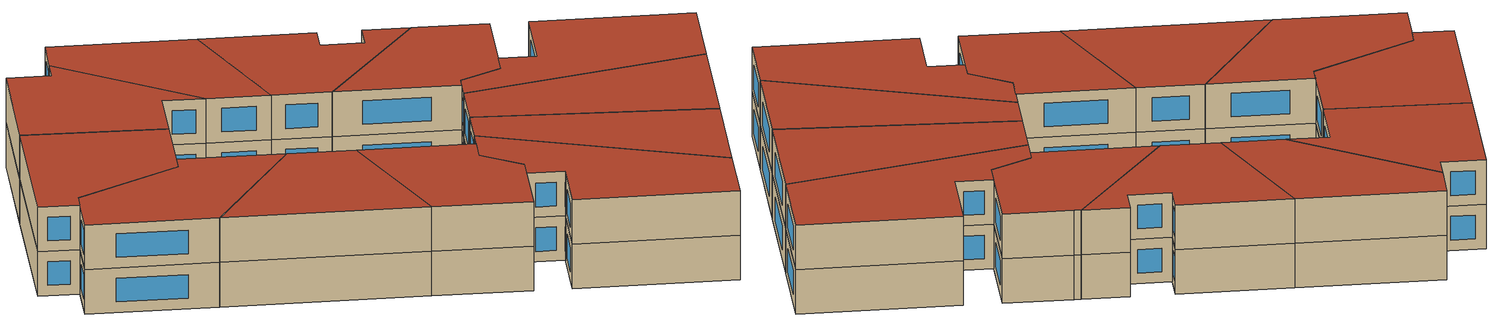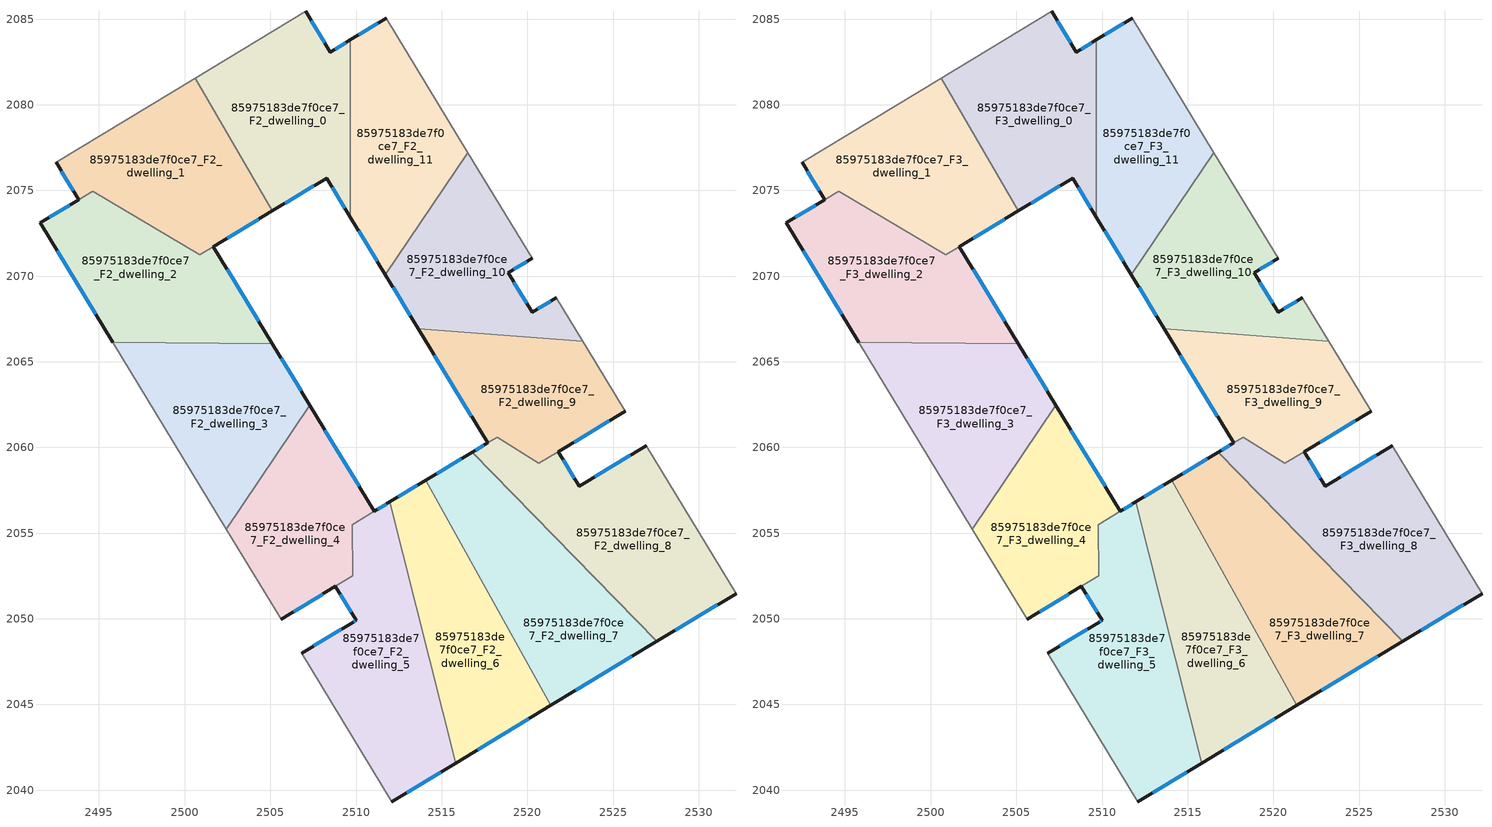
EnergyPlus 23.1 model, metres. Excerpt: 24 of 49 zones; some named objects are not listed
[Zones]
85975183de7f0ce7_F2_dwelling_0
 floor to 85975183de7f0ce7_F1_dwelling_0 (EU_floor_Construction): 2509.67,2083.79 2509.67,2073.43 2508.28,2075.72 2505.13,2073.82 2500.62,2081.56 2507.06,2085.45 2508.5,2083.08 z6
 wall outside (EU_wall_Construction): 2509.67,2083.79 2508.5,2083.08 2507.06,2085.45 / 2505.13,2073.82 2508.28,2075.72 2509.67,2073.43 z6:9
 wall to 85975183de7f0ce7_F2_dwelling_11 (EU_wall_Construction): 2509.67,2073.43 2509.67,2083.79 z6:9
 wall to 85975183de7f0ce7_F2_dwelling_1 (EU_wall_Construction): 2500.62,2081.56 2505.13,2073.82 z6:9
 wall adiabatic (EU_wall_Construction): 2507.06,2085.45 2500.62,2081.56 z6:9
 window (EU_Window_Construction): 2509.4,2083.62 2508.78,2083.25 / 2508.61,2075.18 2509.35,2073.97 / 2505.87,2074.26 2507.54,2075.27 / 2508.16,2083.64 2507.4,2084.89 z6.7:8.3
85975183de7f0ce7_F2_dwelling_1
 floor to 85975183de7f0ce7_F1_dwelling_1 (EU_floor_Construction): 2500.62,2081.56 2505.13,2073.82 2500.87,2071.25 2494.64,2074.96 2493.82,2074.47 2492.5,2076.65 z6
 wall outside (EU_wall_Construction): 2492.5,2076.65 2493.82,2074.47 / 2501.68,2071.73 2505.13,2073.82 z6:9
 wall adiabatic (EU_wall_Construction): 2500.62,2081.56 2492.5,2076.65 z6:9
 wall to 85975183de7f0ce7_F2_dwelling_2 (EU_wall_Construction): 2500.87,2071.24 2501.67,2071.73 / 2494.65,2074.96 2500.87,2071.25 / 2493.82,2074.47 2494.64,2074.96 z6:9
 window (EU_Window_Construction): 2492.81,2076.14 2493.51,2074.98 / 2502.49,2072.22 2504.32,2073.33 z6.7:8.3
85975183de7f0ce7_F2_dwelling_10
 floor to 85975183de7f0ce7_F1_dwelling_10 (EU_floor_Construction): 2516.53,2077.21 2520.28,2071.04 2518.88,2070.2 2520.29,2067.89 2521.69,2068.73 2523.23,2066.19 2513.62,2066.94 2511.71,2070.08 z6
 wall outside (EU_wall_Construction): 2521.69,2068.73 2520.29,2067.89 2518.88,2070.2 2520.28,2071.04 / 2511.71,2070.08 2513.62,2066.94 z6:9
 wall to 85975183de7f0ce7_F2_dwelling_11 (EU_wall_Construction): 2516.53,2077.21 2511.71,2070.08 z6:9
 wall adiabatic (EU_wall_Construction): 2520.28,2071.04 2516.53,2077.21 / 2523.23,2066.19 2521.69,2068.73 z6:9
 wall to 85975183de7f0ce7_F2_dwelling_9 (EU_wall_Construction): 2513.62,2066.94 2523.23,2066.19 z6:9
 window (EU_Window_Construction): 2519.21,2070.4 2519.95,2070.85 / 2519.96,2068.43 2519.21,2069.66 / 2521.36,2068.53 2520.61,2068.09 / 2512.16,2069.34 2513.17,2067.68 z6.7:8.3
85975183de7f0ce7_F2_dwelling_11
 floor to 85975183de7f0ce7_F1_dwelling_11 (EU_floor_Construction): 2511.77,2085.04 2516.53,2077.21 2511.71,2070.08 2509.67,2073.43 2509.67,2083.79 z6
 wall outside (EU_wall_Construction): 2511.77,2085.04 2509.67,2083.79 / 2509.67,2073.43 2511.71,2070.08 z6:9
 wall adiabatic (EU_wall_Construction): 2516.53,2077.21 2511.77,2085.04 z6:9
 window (EU_Window_Construction): 2511.27,2084.75 2510.17,2084.08 / 2510.15,2072.64 2511.23,2070.87 z6.7:8.3
85975183de7f0ce7_F2_dwelling_2
 floor to 85975183de7f0ce7_F1_dwelling_2 (EU_floor_Construction): 2501.67,2071.73 2505.13,2066.04 2495.8,2066.14 2491.56,2073.11 2493.82,2074.47 2494.65,2074.96 2500.87,2071.24 z6
 wall outside (EU_wall_Construction): 2505.13,2066.04 2501.67,2071.73 / 2493.82,2074.46 2491.56,2073.11 2495.8,2066.14 z6:9
 wall to 85975183de7f0ce7_F2_dwelling_3 (EU_wall_Construction): 2495.8,2066.14 2505.13,2066.04 z6:9
 window (EU_Window_Construction): 2504.31,2067.38 2502.48,2070.39 / 2492.55,2071.47 2494.8,2067.78 / 2493.29,2074.15 2492.09,2073.43 z6.7:8.3
85975183de7f0ce7_F2_dwelling_3
 floor to 85975183de7f0ce7_F1_dwelling_3 (EU_floor_Construction): 2505.13,2066.04 2507.3,2062.46 2502.43,2055.22 2495.8,2066.14 z6
 wall outside (EU_wall_Construction): 2507.3,2062.46 2505.13,2066.04 z6:9
 wall to 85975183de7f0ce7_F2_dwelling_4 (EU_wall_Construction): 2502.43,2055.22 2507.3,2062.46 z6:9
 wall adiabatic (EU_wall_Construction): 2495.8,2066.14 2502.43,2055.22 z6:9
 window (EU_Window_Construction): 2506.79,2063.3 2505.64,2065.2 z6.7:8.3
85975183de7f0ce7_F2_dwelling_4
 floor to 85975183de7f0ce7_F1_dwelling_4 (EU_floor_Construction): 2507.3,2062.46 2511.06,2056.27 2509.78,2055.5 2509.82,2052.51 2505.62,2049.97 2502.43,2055.22 z6
 wall outside (EU_wall_Construction): 2511.06,2056.27 2507.3,2062.46 / 2505.62,2049.97 2508.8,2051.89 z6:9
 wall adiabatic (EU_wall_Construction): 2502.43,2055.22 2505.62,2049.97 z6:9
 wall to 85975183de7f0ce7_F2_dwelling_5 (EU_wall_Construction): 2508.8,2051.89 2509.82,2052.51 2509.78,2055.5 2511.06,2056.27 z6:9
 window (EU_Window_Construction): 2510.18,2057.73 2508.18,2061.01 / 2506.37,2050.42 2508.05,2051.44 z6.7:8.3
85975183de7f0ce7_F2_dwelling_5
 floor to 85975183de7f0ce7_F1_dwelling_5 (EU_floor_Construction): 2511.98,2056.83 2515.81,2041.58 2512.09,2039.33 2506.83,2047.99 2509.85,2049.81 2510,2049.91 2508.8,2051.89 2509.82,2052.51 2509.78,2055.5 z6
 wall outside (EU_wall_Construction): 2511.98,2056.83 2511.07,2056.28 / 2512.09,2039.33 2515.81,2041.58 / 2508.8,2051.89 2510,2049.91 2509.85,2049.81 2506.83,2047.99 z6:9
 wall to 85975183de7f0ce7_F2_dwelling_6 (EU_wall_Construction): 2515.81,2041.58 2511.98,2056.83 z6:9
 wall adiabatic (EU_wall_Construction): 2506.83,2047.99 2512.09,2039.33 z6:9
 window (EU_Window_Construction): 2511.76,2056.7 2511.28,2056.4 / 2512.96,2039.86 2514.94,2041.05 / 2509.14,2049.38 2507.54,2048.42 / 2509.96,2049.88 2509.88,2049.83 / 2509.08,2051.42 2509.72,2050.37 z6.7:8.3
85975183de7f0ce7_F2_dwelling_6
 floor to 85975183de7f0ce7_F1_dwelling_6 (EU_floor_Construction): 2514.07,2058.09 2521.38,2044.94 2515.81,2041.58 2511.98,2056.83 z6
 wall outside (EU_wall_Construction): 2514.07,2058.09 2511.98,2056.83 / 2515.81,2041.58 2521.38,2044.94 z6:9
 wall to 85975183de7f0ce7_F2_dwelling_7 (EU_wall_Construction): 2521.38,2044.94 2514.07,2058.09 z6:9
 window (EU_Window_Construction): 2513.58,2057.79 2512.47,2057.12 / 2517.12,2042.37 2520.07,2044.15 z6.7:8.3
85975183de7f0ce7_F2_dwelling_7
 floor to 85975183de7f0ce7_F1_dwelling_7 (EU_floor_Construction): 2516.78,2059.72 2527.56,2048.68 2521.38,2044.94 2514.07,2058.09 z6
 wall outside (EU_wall_Construction): 2521.38,2044.94 2527.56,2048.68 / 2516.78,2059.72 2514.07,2058.09 z6:9
 wall to 85975183de7f0ce7_F2_dwelling_8 (EU_wall_Construction): 2527.56,2048.68 2516.78,2059.72 z6:9
 window (EU_Window_Construction): 2522.83,2045.82 2526.11,2047.8 / 2516.14,2059.34 2514.71,2058.47 z6.7:8.3
85975183de7f0ce7_F2_dwelling_8
 floor to 85975183de7f0ce7_F1_dwelling_8 (EU_floor_Construction): 2526.93,2060.11 2532.18,2051.47 2527.56,2048.68 2516.78,2059.72 2517.67,2060.26 2518.24,2060.61 2520.68,2059.08 2521.8,2059.75 2523.03,2057.75 z6
 wall outside (EU_wall_Construction): 2526.93,2060.11 2523.03,2057.75 2521.8,2059.75 / 2527.56,2048.68 2532.18,2051.47 / 2517.67,2060.26 2516.78,2059.72 z6:9
 wall to 85975183de7f0ce7_F2_dwelling_9 (EU_wall_Construction): 2518.24,2060.61 2517.68,2060.27 / 2521.8,2059.75 2520.68,2059.08 2518.25,2060.61 z6:9
 wall adiabatic (EU_wall_Construction): 2532.18,2051.47 2526.93,2060.11 z6:9
 window (EU_Window_Construction): 2522.74,2058.22 2522.09,2059.28 / 2526.01,2059.55 2523.94,2058.3 / 2528.64,2049.33 2531.09,2050.81 / 2517.46,2060.14 2516.99,2059.85 z6.7:8.3
85975183de7f0ce7_F2_dwelling_9
 floor to 85975183de7f0ce7_F1_dwelling_9 (EU_floor_Construction): 2523.46,2065.83 2525.71,2062.12 2521.8,2059.75 2520.68,2059.08 2518.24,2060.61 2517.68,2060.27 2513.62,2066.94 2523.23,2066.19 z6
 wall outside (EU_wall_Construction): 2513.62,2066.94 2517.68,2060.27 / 2521.81,2059.76 2525.71,2062.12 z6:9
 wall adiabatic (EU_wall_Construction): 2525.71,2062.12 2523.46,2065.83 2523.23,2066.19 z6:9
 window (EU_Window_Construction): 2514.57,2065.38 2516.73,2061.84 / 2522.72,2060.31 2524.8,2061.56 z6.7:8.3
85975183de7f0ce7_F3_dwelling_0
 floor to 85975183de7f0ce7_F2_dwelling_0 (EU_floor_Construction): 2509.67,2083.79 2509.67,2073.43 2508.28,2075.72 2505.13,2073.82 2500.62,2081.56 2507.06,2085.45 2508.5,2083.08 z9
 wall outside (EU_wall_Construction): 2509.67,2083.79 2508.5,2083.08 2507.06,2085.45 / 2505.13,2073.82 2508.28,2075.72 2509.67,2073.43 z9:12
 wall to 85975183de7f0ce7_F3_dwelling_11 (EU_wall_Construction): 2509.67,2073.43 2509.67,2083.79 z9:12
 wall to 85975183de7f0ce7_F3_dwelling_1 (EU_wall_Construction): 2500.62,2081.56 2505.13,2073.82 z9:12
 wall adiabatic (EU_wall_Construction): 2507.06,2085.45 2500.62,2081.56 z9:12
 window (EU_Window_Construction): 2509.4,2083.62 2508.78,2083.25 / 2508.61,2075.18 2509.35,2073.97 / 2505.87,2074.26 2507.54,2075.27 / 2508.16,2083.64 2507.4,2084.89 z9.7:11.3
 roof outside (EU_roof_Construction): 2509.67,2073.43 2509.67,2083.79 2508.5,2083.08 2507.06,2085.45 2500.62,2081.56 2505.13,2073.82 2508.28,2075.72 z12
85975183de7f0ce7_F3_dwelling_1
 floor to 85975183de7f0ce7_F2_dwelling_1 (EU_floor_Construction): 2500.62,2081.56 2505.13,2073.82 2500.87,2071.25 2494.64,2074.96 2493.82,2074.47 2492.5,2076.65 z9
 wall outside (EU_wall_Construction): 2492.5,2076.65 2493.82,2074.47 / 2501.68,2071.73 2505.13,2073.82 z9:12
 wall adiabatic (EU_wall_Construction): 2500.62,2081.56 2492.5,2076.65 z9:12
 wall to 85975183de7f0ce7_F3_dwelling_2 (EU_wall_Construction): 2500.87,2071.24 2501.67,2071.73 / 2494.65,2074.96 2500.87,2071.25 / 2493.82,2074.47 2494.64,2074.96 z9:12
 window (EU_Window_Construction): 2492.81,2076.14 2493.51,2074.98 / 2502.49,2072.22 2504.32,2073.33 z9.7:11.3
 roof outside (EU_roof_Construction): 2505.13,2073.82 2500.62,2081.56 2492.5,2076.65 2493.82,2074.47 2494.64,2074.96 2500.87,2071.25 z12
85975183de7f0ce7_F3_dwelling_10
 floor to 85975183de7f0ce7_F2_dwelling_10 (EU_floor_Construction): 2516.53,2077.21 2520.28,2071.04 2518.88,2070.2 2520.29,2067.89 2521.69,2068.73 2523.23,2066.19 2513.62,2066.94 2511.71,2070.08 z9
 wall outside (EU_wall_Construction): 2521.69,2068.73 2520.29,2067.89 2518.88,2070.2 2520.28,2071.04 / 2511.71,2070.08 2513.62,2066.94 z9:12
 wall to 85975183de7f0ce7_F3_dwelling_11 (EU_wall_Construction): 2516.53,2077.21 2511.71,2070.08 z9:12
 wall adiabatic (EU_wall_Construction): 2520.28,2071.04 2516.53,2077.21 / 2523.23,2066.19 2521.69,2068.73 z9:12
 wall to 85975183de7f0ce7_F3_dwelling_9 (EU_wall_Construction): 2513.62,2066.94 2523.23,2066.19 z9:12
 window (EU_Window_Construction): 2519.21,2070.4 2519.95,2070.85 / 2519.96,2068.43 2519.21,2069.66 / 2521.36,2068.53 2520.61,2068.09 / 2512.16,2069.34 2513.17,2067.68 z9.7:11.3
 roof outside (EU_roof_Construction): 2523.23,2066.19 2521.69,2068.73 2520.29,2067.89 2518.88,2070.2 2520.28,2071.04 2516.53,2077.21 2511.71,2070.08 2513.62,2066.94 z12
85975183de7f0ce7_F3_dwelling_11
 floor to 85975183de7f0ce7_F2_dwelling_11 (EU_floor_Construction): 2511.77,2085.04 2516.53,2077.21 2511.71,2070.08 2509.67,2073.43 2509.67,2083.79 z9
 wall outside (EU_wall_Construction): 2511.77,2085.04 2509.67,2083.79 / 2509.67,2073.43 2511.71,2070.08 z9:12
 wall adiabatic (EU_wall_Construction): 2516.53,2077.21 2511.77,2085.04 z9:12
 window (EU_Window_Construction): 2511.27,2084.75 2510.17,2084.08 / 2510.15,2072.64 2511.23,2070.87 z9.7:11.3
 roof outside (EU_roof_Construction): 2511.71,2070.08 2516.53,2077.21 2511.77,2085.04 2509.67,2083.79 2509.67,2073.43 z12
85975183de7f0ce7_F3_dwelling_2
 floor to 85975183de7f0ce7_F2_dwelling_2 (EU_floor_Construction): 2501.67,2071.73 2505.13,2066.04 2495.8,2066.14 2491.56,2073.11 2493.82,2074.47 2494.65,2074.96 2500.87,2071.24 z9
 wall outside (EU_wall_Construction): 2505.13,2066.04 2501.67,2071.73 / 2493.82,2074.46 2491.56,2073.11 2495.8,2066.14 z9:12
 wall to 85975183de7f0ce7_F3_dwelling_3 (EU_wall_Construction): 2495.8,2066.14 2505.13,2066.04 z9:12
 window (EU_Window_Construction): 2504.31,2067.38 2502.48,2070.39 / 2492.55,2071.47 2494.8,2067.78 / 2493.29,2074.15 2492.09,2073.43 z9.7:11.3
 roof outside (EU_roof_Construction): 2505.13,2066.04 2501.67,2071.73 2500.87,2071.24 2494.65,2074.96 2493.82,2074.47 2491.56,2073.11 2495.8,2066.14 z12
85975183de7f0ce7_F3_dwelling_3
 floor to 85975183de7f0ce7_F2_dwelling_3 (EU_floor_Construction): 2505.13,2066.04 2507.3,2062.46 2502.43,2055.22 2495.8,2066.14 z9
 wall outside (EU_wall_Construction): 2507.3,2062.46 2505.13,2066.04 z9:12
 wall to 85975183de7f0ce7_F3_dwelling_4 (EU_wall_Construction): 2502.43,2055.22 2507.3,2062.46 z9:12
 wall adiabatic (EU_wall_Construction): 2495.8,2066.14 2502.43,2055.22 z9:12
 window (EU_Window_Construction): 2506.79,2063.3 2505.64,2065.2 z9.7:11.3
 roof outside (EU_roof_Construction): 2502.43,2055.22 2507.3,2062.46 2505.13,2066.04 2495.8,2066.14 z12
85975183de7f0ce7_F3_dwelling_4
 floor to 85975183de7f0ce7_F2_dwelling_4 (EU_floor_Construction): 2507.3,2062.46 2511.06,2056.27 2509.78,2055.5 2509.82,2052.51 2505.62,2049.97 2502.43,2055.22 z9
 wall outside (EU_wall_Construction): 2511.06,2056.27 2507.3,2062.46 / 2505.62,2049.97 2508.8,2051.89 z9:12
 wall adiabatic (EU_wall_Construction): 2502.43,2055.22 2505.62,2049.97 z9:12
 wall to 85975183de7f0ce7_F3_dwelling_5 (EU_wall_Construction): 2508.8,2051.89 2509.82,2052.51 2509.78,2055.5 2511.06,2056.27 z9:12
 window (EU_Window_Construction): 2510.18,2057.73 2508.18,2061.01 / 2506.37,2050.42 2508.05,2051.44 z9.7:11.3
 roof outside (EU_roof_Construction): 2509.82,2052.51 2509.78,2055.5 2511.06,2056.27 2507.3,2062.46 2502.43,2055.22 2505.62,2049.97 z12
85975183de7f0ce7_F3_dwelling_5
 floor to 85975183de7f0ce7_F2_dwelling_5 (EU_floor_Construction): 2511.98,2056.83 2515.81,2041.58 2512.09,2039.33 2506.83,2047.99 2509.85,2049.81 2510,2049.91 2508.8,2051.89 2509.82,2052.51 2509.78,2055.5 z9
 wall outside (EU_wall_Construction): 2511.98,2056.83 2511.07,2056.28 / 2512.09,2039.33 2515.81,2041.58 / 2508.8,2051.89 2510,2049.91 2509.85,2049.81 2506.83,2047.99 z9:12
 wall to 85975183de7f0ce7_F3_dwelling_6 (EU_wall_Construction): 2515.81,2041.58 2511.98,2056.83 z9:12
 wall adiabatic (EU_wall_Construction): 2506.83,2047.99 2512.09,2039.33 z9:12
 window (EU_Window_Construction): 2511.76,2056.7 2511.28,2056.4 / 2512.96,2039.86 2514.94,2041.05 / 2509.14,2049.38 2507.54,2048.42 / 2509.96,2049.88 2509.88,2049.83 / 2509.08,2051.42 2509.72,2050.37 z9.7:11.3
 roof outside (EU_roof_Construction): 2515.81,2041.58 2511.98,2056.83 2509.78,2055.5 2509.82,2052.51 2508.8,2051.89 2510,2049.91 2509.85,2049.81 2506.83,2047.99 2512.09,2039.33 z12
85975183de7f0ce7_F3_dwelling_6
 floor to 85975183de7f0ce7_F2_dwelling_6 (EU_floor_Construction): 2514.07,2058.09 2521.38,2044.94 2515.81,2041.58 2511.98,2056.83 z9
 wall outside (EU_wall_Construction): 2514.07,2058.09 2511.98,2056.83 / 2515.81,2041.58 2521.38,2044.94 z9:12
 wall to 85975183de7f0ce7_F3_dwelling_7 (EU_wall_Construction): 2521.38,2044.94 2514.07,2058.09 z9:12
 window (EU_Window_Construction): 2513.58,2057.79 2512.47,2057.12 / 2517.12,2042.37 2520.07,2044.15 z9.7:11.3
 roof outside (EU_roof_Construction): 2521.38,2044.94 2514.07,2058.09 2511.98,2056.83 2515.81,2041.58 z12
85975183de7f0ce7_F3_dwelling_7
 floor to 85975183de7f0ce7_F2_dwelling_7 (EU_floor_Construction): 2516.78,2059.72 2527.56,2048.68 2521.38,2044.94 2514.07,2058.09 z9
 wall outside (EU_wall_Construction): 2521.38,2044.94 2527.56,2048.68 / 2516.78,2059.72 2514.07,2058.09 z9:12
 wall to 85975183de7f0ce7_F3_dwelling_8 (EU_wall_Construction): 2527.56,2048.68 2516.78,2059.72 z9:12
 window (EU_Window_Construction): 2522.83,2045.82 2526.11,2047.8 / 2516.14,2059.34 2514.71,2058.47 z9.7:11.3
 roof outside (EU_roof_Construction): 2527.56,2048.68 2516.78,2059.72 2514.07,2058.09 2521.38,2044.94 z12
85975183de7f0ce7_F3_dwelling_8
 floor to 85975183de7f0ce7_F2_dwelling_8 (EU_floor_Construction): 2526.93,2060.11 2532.18,2051.47 2527.56,2048.68 2516.78,2059.72 2517.67,2060.26 2518.24,2060.61 2520.68,2059.08 2521.8,2059.75 2523.03,2057.75 z9
 wall outside (EU_wall_Construction): 2526.93,2060.11 2523.03,2057.75 2521.8,2059.75 / 2527.56,2048.68 2532.18,2051.47 / 2517.67,2060.26 2516.78,2059.72 z9:12
 wall to 85975183de7f0ce7_F3_dwelling_9 (EU_wall_Construction): 2518.24,2060.61 2517.68,2060.27 / 2521.8,2059.75 2520.68,2059.08 2518.25,2060.61 z9:12
 wall adiabatic (EU_wall_Construction): 2532.18,2051.47 2526.93,2060.11 z9:12
 window (EU_Window_Construction): 2522.74,2058.22 2522.09,2059.28 / 2526.01,2059.55 2523.94,2058.3 / 2528.64,2049.33 2531.09,2050.81 / 2517.46,2060.14 2516.99,2059.85 z9.7:11.3
 roof outside (EU_roof_Construction): 2532.18,2051.47 2526.93,2060.11 2523.03,2057.75 2521.8,2059.75 2520.68,2059.08 2518.25,2060.61 2516.78,2059.72 2527.56,2048.68 z12
85975183de7f0ce7_F3_dwelling_9
 floor to 85975183de7f0ce7_F2_dwelling_9 (EU_floor_Construction): 2523.46,2065.83 2525.71,2062.12 2521.8,2059.75 2520.68,2059.08 2518.24,2060.61 2517.68,2060.27 2513.62,2066.94 2523.23,2066.19 z9
 wall outside (EU_wall_Construction): 2513.62,2066.94 2517.68,2060.27 / 2521.81,2059.76 2525.71,2062.12 z9:12
 wall adiabatic (EU_wall_Construction): 2525.71,2062.12 2523.46,2065.83 2523.23,2066.19 z9:12
 window (EU_Window_Construction): 2514.57,2065.38 2516.73,2061.84 / 2522.72,2060.31 2524.8,2061.56 z9.7:11.3
 roof outside (EU_roof_Construction): 2525.71,2062.12 2523.46,2065.83 2523.23,2066.19 2513.62,2066.94 2517.68,2060.27 2518.24,2060.61 2520.68,2059.08 2521.8,2059.75 z12
[Building]
EU S2 Campaign: North Axis=0; Terrain=City; Solar Distribution=FullExterior
[Site:Location]
Budapest.Ferenc.Liszt.Intl.AP: Latitude=47.437; Longitude=19.256; Time Zone=1; Elevation=185
[SizingPeriod:WeatherFileDays]
AnnualSizingPeriod: Begin Month=1; Begin Day of Month=1; End Month=12; End Day of Month=31; Day of Week for Start Day=Monday; Use Weather File Daylight Saving Period=No; Use Weather File Rain and Snow Indicators=No
[MATERIAL]
EU_InternalMass_Material: Roughness=MediumRough; Thickness=0.1; Conductivity=1; Density=1800; Specific Heat=900; Thermal Absorptance=0.9; Solar Absorptance=0.7; Visible Absorptance=0.7
[MATERIAL:NOMASS] Roughness=MediumRough; Thermal Absorptance=0.9; Solar Absorptance=0.7; Visible Absorptance=0.7
Name | Thermal Resistance
EU_wall_NoMass | 0.832559
EU_roof_NoMass | 1.39638
EU_floor_NoMass | 0.872794
[WINDOWMATERIAL:SIMPLEGLAZINGSYSTEM]
EU_Window_SimpleGlazing: UFactor=2.79869; Solar Heat Gain Coefficient=0.75; Visible Transmittance=0.75
[CONSTRUCTION]
EU_wall_Construction: EU_wall_NoMass
EU_roof_Construction: EU_roof_NoMass
EU_floor_Construction: EU_floor_NoMass
EU_Window_Construction: EU_Window_SimpleGlazing
EU_InternalMass_Construction: EU_InternalMass_Material
[ZONE] Type=1; Multiplier=1; Ceiling Height=autocalculate; Floor Area=autocalculate; Part of Total Floor Area=Yes
Name | Volume
85975183de7f0ce7_F2_dwelling_0; 85975183de7f0ce7_F3_dwelling_0 | 201.66
85975183de7f0ce7_F2_dwelling_1; 85975183de7f0ce7_F3_dwelling_1 | 201.777
85975183de7f0ce7_F2_dwelling_10; 85975183de7f0ce7_F3_dwelling_10 | 180.999
85975183de7f0ce7_F2_dwelling_11; 85975183de7f0ce7_F3_dwelling_11 | 186.174
85975183de7f0ce7_F2_dwelling_2; 85975183de7f0ce7_F3_dwelling_2 | 201.518
85975183de7f0ce7_F2_dwelling_3; 85975183de7f0ce7_F3_dwelling_3 | 201.673
85975183de7f0ce7_F2_dwelling_4; 85975183de7f0ce7_F3_dwelling_4 | 172.231
85975183de7f0ce7_F2_dwelling_5; 85975183de7f0ce7_F3_dwelling_5 | 231.048
85975183de7f0ce7_F2_dwelling_6; 85975183de7f0ce7_F3_dwelling_6 | 201.702
85975183de7f0ce7_F2_dwelling_7; 85975183de7f0ce7_F3_dwelling_7 | 234.114
85975183de7f0ce7_F2_dwelling_8; 85975183de7f0ce7_F3_dwelling_8 | 239.182
85975183de7f0ce7_F2_dwelling_9; 85975183de7f0ce7_F3_dwelling_9 | 167.812
[INTERNALMASS] Construction=EU_InternalMass_Construction
Name | Zone or ZoneList | Surface Area
85975183de7f0ce7_F2_dwelling_0_EU_InternalMass | 85975183de7f0ce7_F2_dwelling_0 | 67.2198
85975183de7f0ce7_F2_dwelling_1_EU_InternalMass | 85975183de7f0ce7_F2_dwelling_1 | 67.2678
85975183de7f0ce7_F2_dwelling_2_EU_InternalMass | 85975183de7f0ce7_F2_dwelling_2 | 67.1741
85975183de7f0ce7_F2_dwelling_3_EU_InternalMass | 85975183de7f0ce7_F2_dwelling_3 | 67.2245
85975183de7f0ce7_F2_dwelling_4_EU_InternalMass | 85975183de7f0ce7_F2_dwelling_4 | 57.4092
85975183de7f0ce7_F2_dwelling_5_EU_InternalMass | 85975183de7f0ce7_F2_dwelling_5 | 77.0125
85975183de7f0ce7_F2_dwelling_6_EU_InternalMass | 85975183de7f0ce7_F2_dwelling_6 | 67.2338
85975183de7f0ce7_F2_dwelling_7_EU_InternalMass | 85975183de7f0ce7_F2_dwelling_7 | 78.0273
85975183de7f0ce7_F2_dwelling_8_EU_InternalMass | 85975183de7f0ce7_F2_dwelling_8 | 79.7378
85975183de7f0ce7_F2_dwelling_9_EU_InternalMass | 85975183de7f0ce7_F2_dwelling_9 | 55.9405
85975183de7f0ce7_F2_dwelling_10_EU_InternalMass | 85975183de7f0ce7_F2_dwelling_10 | 60.3297
85975183de7f0ce7_F2_dwelling_11_EU_InternalMass | 85975183de7f0ce7_F2_dwelling_11 | 62.0592
85975183de7f0ce7_F3_dwelling_0_EU_InternalMass | 85975183de7f0ce7_F3_dwelling_0 | 67.2198
85975183de7f0ce7_F3_dwelling_1_EU_InternalMass | 85975183de7f0ce7_F3_dwelling_1 | 67.2678
85975183de7f0ce7_F3_dwelling_2_EU_InternalMass | 85975183de7f0ce7_F3_dwelling_2 | 67.1741
85975183de7f0ce7_F3_dwelling_3_EU_InternalMass | 85975183de7f0ce7_F3_dwelling_3 | 67.2245
85975183de7f0ce7_F3_dwelling_4_EU_InternalMass | 85975183de7f0ce7_F3_dwelling_4 | 57.4092
85975183de7f0ce7_F3_dwelling_5_EU_InternalMass | 85975183de7f0ce7_F3_dwelling_5 | 77.0125
85975183de7f0ce7_F3_dwelling_6_EU_InternalMass | 85975183de7f0ce7_F3_dwelling_6 | 67.2338
85975183de7f0ce7_F3_dwelling_7_EU_InternalMass | 85975183de7f0ce7_F3_dwelling_7 | 78.0273
85975183de7f0ce7_F3_dwelling_8_EU_InternalMass | 85975183de7f0ce7_F3_dwelling_8 | 79.7378
85975183de7f0ce7_F3_dwelling_9_EU_InternalMass | 85975183de7f0ce7_F3_dwelling_9 | 55.9405
85975183de7f0ce7_F3_dwelling_10_EU_InternalMass | 85975183de7f0ce7_F3_dwelling_10 | 60.3297
85975183de7f0ce7_F3_dwelling_11_EU_InternalMass | 85975183de7f0ce7_F3_dwelling_11 | 62.0592
[OTHEREQUIPMENT] Fuel Type=Electricity; Design Level Calculation Method=Watts/Area; Power per Zone Floor Area=1; Fraction Latent=0; Fraction Radiant=0; Fraction Lost=0; Carbon Dioxide Generation Rate=0; EndUse Subcategory=EU_Step8_InternalGains
Name | Zone or ZoneList or Space or SpaceList | Schedule
EU_Step8_InternalGain_85975183de7f0ce7_F2_dwelling_0_f000 | 85975183de7f0ce7_F2_dwelling_0 | EU_Step8_GainSchedule_85975183de7f0ce7_F2_dwelling_0_f000
EU_Step8_InternalGain_85975183de7f0ce7_F2_dwelling_1_f000 | 85975183de7f0ce7_F2_dwelling_1 | EU_Step8_GainSchedule_85975183de7f0ce7_F2_dwelling_1_f000
EU_Step8_InternalGain_85975183de7f0ce7_F2_dwelling_2_f000 | 85975183de7f0ce7_F2_dwelling_2 | EU_Step8_GainSchedule_85975183de7f0ce7_F2_dwelling_2_f000
EU_Step8_InternalGain_85975183de7f0ce7_F2_dwelling_3_f000 | 85975183de7f0ce7_F2_dwelling_3 | EU_Step8_GainSchedule_85975183de7f0ce7_F2_dwelling_3_f000
EU_Step8_InternalGain_85975183de7f0ce7_F2_dwelling_4_f000 | 85975183de7f0ce7_F2_dwelling_4 | EU_Step8_GainSchedule_85975183de7f0ce7_F2_dwelling_4_f000
EU_Step8_InternalGain_85975183de7f0ce7_F2_dwelling_5_f000 | 85975183de7f0ce7_F2_dwelling_5 | EU_Step8_GainSchedule_85975183de7f0ce7_F2_dwelling_5_f000
EU_Step8_InternalGain_85975183de7f0ce7_F2_dwelling_6_f000 | 85975183de7f0ce7_F2_dwelling_6 | EU_Step8_GainSchedule_85975183de7f0ce7_F2_dwelling_6_f000
EU_Step8_InternalGain_85975183de7f0ce7_F2_dwelling_7_f000 | 85975183de7f0ce7_F2_dwelling_7 | EU_Step8_GainSchedule_85975183de7f0ce7_F2_dwelling_7_f000
EU_Step8_InternalGain_85975183de7f0ce7_F2_dwelling_8_f000 | 85975183de7f0ce7_F2_dwelling_8 | EU_Step8_GainSchedule_85975183de7f0ce7_F2_dwelling_8_f000
EU_Step8_InternalGain_85975183de7f0ce7_F2_dwelling_9_f000 | 85975183de7f0ce7_F2_dwelling_9 | EU_Step8_GainSchedule_85975183de7f0ce7_F2_dwelling_9_f000
EU_Step8_InternalGain_85975183de7f0ce7_F2_dwelling_10_f000 | 85975183de7f0ce7_F2_dwelling_10 | EU_Step8_GainSchedule_85975183de7f0ce7_F2_dwelling_10_f000
EU_Step8_InternalGain_85975183de7f0ce7_F2_dwelling_11_f000 | 85975183de7f0ce7_F2_dwelling_11 | EU_Step8_GainSchedule_85975183de7f0ce7_F2_dwelling_11_f000
EU_Step8_InternalGain_85975183de7f0ce7_F3_dwelling_0_f000 | 85975183de7f0ce7_F3_dwelling_0 | EU_Step8_GainSchedule_85975183de7f0ce7_F3_dwelling_0_f000
EU_Step8_InternalGain_85975183de7f0ce7_F3_dwelling_1_f000 | 85975183de7f0ce7_F3_dwelling_1 | EU_Step8_GainSchedule_85975183de7f0ce7_F3_dwelling_1_f000
EU_Step8_InternalGain_85975183de7f0ce7_F3_dwelling_2_f000 | 85975183de7f0ce7_F3_dwelling_2 | EU_Step8_GainSchedule_85975183de7f0ce7_F3_dwelling_2_f000
EU_Step8_InternalGain_85975183de7f0ce7_F3_dwelling_3_f000 | 85975183de7f0ce7_F3_dwelling_3 | EU_Step8_GainSchedule_85975183de7f0ce7_F3_dwelling_3_f000
EU_Step8_InternalGain_85975183de7f0ce7_F3_dwelling_4_f000 | 85975183de7f0ce7_F3_dwelling_4 | EU_Step8_GainSchedule_85975183de7f0ce7_F3_dwelling_4_f000
EU_Step8_InternalGain_85975183de7f0ce7_F3_dwelling_5_f000 | 85975183de7f0ce7_F3_dwelling_5 | EU_Step8_GainSchedule_85975183de7f0ce7_F3_dwelling_5_f000
EU_Step8_InternalGain_85975183de7f0ce7_F3_dwelling_6_f000 | 85975183de7f0ce7_F3_dwelling_6 | EU_Step8_GainSchedule_85975183de7f0ce7_F3_dwelling_6_f000
EU_Step8_InternalGain_85975183de7f0ce7_F3_dwelling_7_f000 | 85975183de7f0ce7_F3_dwelling_7 | EU_Step8_GainSchedule_85975183de7f0ce7_F3_dwelling_7_f000
EU_Step8_InternalGain_85975183de7f0ce7_F3_dwelling_8_f000 | 85975183de7f0ce7_F3_dwelling_8 | EU_Step8_GainSchedule_85975183de7f0ce7_F3_dwelling_8_f000
EU_Step8_InternalGain_85975183de7f0ce7_F3_dwelling_9_f000 | 85975183de7f0ce7_F3_dwelling_9 | EU_Step8_GainSchedule_85975183de7f0ce7_F3_dwelling_9_f000
EU_Step8_InternalGain_85975183de7f0ce7_F3_dwelling_10_f000 | 85975183de7f0ce7_F3_dwelling_10 | EU_Step8_GainSchedule_85975183de7f0ce7_F3_dwelling_10_f000
EU_Step8_InternalGain_85975183de7f0ce7_F3_dwelling_11_f000 | 85975183de7f0ce7_F3_dwelling_11 | EU_Step8_GainSchedule_85975183de7f0ce7_F3_dwelling_11_f000
[ZONEVENTILATION:DESIGNFLOWRATE] Schedule=EU_AlwaysOn; Design Flow Rate Calculation Method=AirChanges/Hour; Air Changes per Hour=0.475469; Ventilation Type=Natural; Fan Pressure Rise=0; Fan Total Efficiency=1; Constant Term Coefficient=1; Temperature Term Coefficient=0; Velocity Term Coefficient=0; Velocity Squared Term Coefficient=0; Minimum Indoor Temperature=-100; Maximum Indoor Temperature=100; Delta Temperature=-100; Minimum Outdoor Temperature=-100; Maximum Outdoor Temperature=100; Maximum Wind Speed=40
Name | Zone or ZoneList or Space or SpaceList
EU_ConstantAir_85975183de7f0ce7_F2_dwelling_0 | 85975183de7f0ce7_F2_dwelling_0
EU_ConstantAir_85975183de7f0ce7_F2_dwelling_1 | 85975183de7f0ce7_F2_dwelling_1
EU_ConstantAir_85975183de7f0ce7_F2_dwelling_2 | 85975183de7f0ce7_F2_dwelling_2
EU_ConstantAir_85975183de7f0ce7_F2_dwelling_3 | 85975183de7f0ce7_F2_dwelling_3
EU_ConstantAir_85975183de7f0ce7_F2_dwelling_4 | 85975183de7f0ce7_F2_dwelling_4
EU_ConstantAir_85975183de7f0ce7_F2_dwelling_5 | 85975183de7f0ce7_F2_dwelling_5
EU_ConstantAir_85975183de7f0ce7_F2_dwelling_6 | 85975183de7f0ce7_F2_dwelling_6
EU_ConstantAir_85975183de7f0ce7_F2_dwelling_7 | 85975183de7f0ce7_F2_dwelling_7
EU_ConstantAir_85975183de7f0ce7_F2_dwelling_8 | 85975183de7f0ce7_F2_dwelling_8
EU_ConstantAir_85975183de7f0ce7_F2_dwelling_9 | 85975183de7f0ce7_F2_dwelling_9
EU_ConstantAir_85975183de7f0ce7_F2_dwelling_10 | 85975183de7f0ce7_F2_dwelling_10
EU_ConstantAir_85975183de7f0ce7_F2_dwelling_11 | 85975183de7f0ce7_F2_dwelling_11
EU_ConstantAir_85975183de7f0ce7_F3_dwelling_0 | 85975183de7f0ce7_F3_dwelling_0
EU_ConstantAir_85975183de7f0ce7_F3_dwelling_1 | 85975183de7f0ce7_F3_dwelling_1
EU_ConstantAir_85975183de7f0ce7_F3_dwelling_2 | 85975183de7f0ce7_F3_dwelling_2
EU_ConstantAir_85975183de7f0ce7_F3_dwelling_3 | 85975183de7f0ce7_F3_dwelling_3
EU_ConstantAir_85975183de7f0ce7_F3_dwelling_4 | 85975183de7f0ce7_F3_dwelling_4
EU_ConstantAir_85975183de7f0ce7_F3_dwelling_5 | 85975183de7f0ce7_F3_dwelling_5
EU_ConstantAir_85975183de7f0ce7_F3_dwelling_6 | 85975183de7f0ce7_F3_dwelling_6
EU_ConstantAir_85975183de7f0ce7_F3_dwelling_7 | 85975183de7f0ce7_F3_dwelling_7
EU_ConstantAir_85975183de7f0ce7_F3_dwelling_8 | 85975183de7f0ce7_F3_dwelling_8
EU_ConstantAir_85975183de7f0ce7_F3_dwelling_9 | 85975183de7f0ce7_F3_dwelling_9
EU_ConstantAir_85975183de7f0ce7_F3_dwelling_10 | 85975183de7f0ce7_F3_dwelling_10
EU_ConstantAir_85975183de7f0ce7_F3_dwelling_11 | 85975183de7f0ce7_F3_dwelling_11
[HVACTEMPLATE:ZONE:IDEALLOADSAIRSYSTEM] System Availability Schedule=EU_AlwaysOn; Maximum Heating Supply Air Temperature=50; Minimum Cooling Supply Air Temperature=13; Maximum Heating Supply Air Humidity Ratio=0.0156; Minimum Cooling Supply Air Humidity Ratio=0.0077; Heating Limit=NoLimit; Cooling Limit=NoLimit; Heating Availability Schedule=EU_AlwaysOn; Cooling Availability Schedule=EU_CoolingOff; Dehumidification Control Type=ConstantSensibleHeatRatio; Cooling Sensible Heat Ratio=0.7; Dehumidification Setpoint=60; Humidification Control Type=None; Humidification Setpoint=30; Outdoor Air Method=None; Outdoor Air Flow Rate per Person=0.00944; Outdoor Air Flow Rate per Zone Floor Area=0; Outdoor Air Flow Rate per Zone=0; Demand Controlled Ventilation Type=None; Outdoor Air Economizer Type=NoEconomizer; Heat Recovery Type=None; Sensible Heat Recovery Effectiveness=0.7; Latent Heat Recovery Effectiveness=0.65
Name | Template Thermostat
85975183de7f0ce7_F2_dwelling_0 | EU_HeatOnly_85975183de7f0ce7_F2_dwelling_0
85975183de7f0ce7_F2_dwelling_1 | EU_HeatOnly_85975183de7f0ce7_F2_dwelling_1
85975183de7f0ce7_F2_dwelling_2 | EU_HeatOnly_85975183de7f0ce7_F2_dwelling_2
85975183de7f0ce7_F2_dwelling_3 | EU_HeatOnly_85975183de7f0ce7_F2_dwelling_3
85975183de7f0ce7_F2_dwelling_4 | EU_HeatOnly_85975183de7f0ce7_F2_dwelling_4
85975183de7f0ce7_F2_dwelling_5 | EU_HeatOnly_85975183de7f0ce7_F2_dwelling_5
85975183de7f0ce7_F2_dwelling_6 | EU_HeatOnly_85975183de7f0ce7_F2_dwelling_6
85975183de7f0ce7_F2_dwelling_7 | EU_HeatOnly_85975183de7f0ce7_F2_dwelling_7
85975183de7f0ce7_F2_dwelling_8 | EU_HeatOnly_85975183de7f0ce7_F2_dwelling_8
85975183de7f0ce7_F2_dwelling_9 | EU_HeatOnly_85975183de7f0ce7_F2_dwelling_9
85975183de7f0ce7_F2_dwelling_10 | EU_HeatOnly_85975183de7f0ce7_F2_dwelling_10
85975183de7f0ce7_F2_dwelling_11 | EU_HeatOnly_85975183de7f0ce7_F2_dwelling_11
85975183de7f0ce7_F3_dwelling_0 | EU_HeatOnly_85975183de7f0ce7_F3_dwelling_0
85975183de7f0ce7_F3_dwelling_1 | EU_HeatOnly_85975183de7f0ce7_F3_dwelling_1
85975183de7f0ce7_F3_dwelling_2 | EU_HeatOnly_85975183de7f0ce7_F3_dwelling_2
85975183de7f0ce7_F3_dwelling_3 | EU_HeatOnly_85975183de7f0ce7_F3_dwelling_3
85975183de7f0ce7_F3_dwelling_4 | EU_HeatOnly_85975183de7f0ce7_F3_dwelling_4
85975183de7f0ce7_F3_dwelling_5 | EU_HeatOnly_85975183de7f0ce7_F3_dwelling_5
85975183de7f0ce7_F3_dwelling_6 | EU_HeatOnly_85975183de7f0ce7_F3_dwelling_6
85975183de7f0ce7_F3_dwelling_7 | EU_HeatOnly_85975183de7f0ce7_F3_dwelling_7
85975183de7f0ce7_F3_dwelling_8 | EU_HeatOnly_85975183de7f0ce7_F3_dwelling_8
85975183de7f0ce7_F3_dwelling_9 | EU_HeatOnly_85975183de7f0ce7_F3_dwelling_9
85975183de7f0ce7_F3_dwelling_10 | EU_HeatOnly_85975183de7f0ce7_F3_dwelling_10
85975183de7f0ce7_F3_dwelling_11 | EU_HeatOnly_85975183de7f0ce7_F3_dwelling_11
[SIZING:ZONE] Zone Cooling Design Supply Air Temperature Input Method=SupplyAirTemperature; Zone Cooling Design Supply Air Temperature=13; Zone Heating Design Supply Air Temperature Input Method=SupplyAirTemperature; Zone Heating Design Supply Air Temperature=50; Zone Cooling Design Supply Air Humidity Ratio=0.008; Zone Heating Design Supply Air Humidity Ratio=0.008; Cooling Design Air Flow Method=DesignDay; Cooling Design Air Flow Rate=0; Cooling Minimum Air Flow per Zone Floor Area=0.000762; Cooling Minimum Air Flow=0; Cooling Minimum Air Flow Fraction=0.2; Heating Design Air Flow Method=DesignDay; Heating Design Air Flow Rate=0; Heating Maximum Air Flow per Zone Floor Area=0.002032; Heating Maximum Air Flow=0.141576; Heating Maximum Air Flow Fraction=0.3; Account for Dedicated Outdoor Air System=No; Dedicated Outdoor Air System Control Strategy=NeutralSupplyAir; Dedicated Outdoor Air Low Setpoint Temperature for Design=autosize; Dedicated Outdoor Air High Setpoint Temperature for Design=autosize; Zone Load Sizing Method=Sensible Load Only No Latent Load; Zone Latent Cooling Design Supply Air Humidity Ratio Input Method=HumidityRatioDifference; Zone Cooling Design Supply Air Humidity Ratio Difference=0.005; Zone Latent Heating Design Supply Air Humidity Ratio Input Method=HumidityRatioDifference; Zone Humidification Design Supply Air Humidity Ratio Difference=0.005
85975183de7f0ce7_F2_dwelling_0; 85975183de7f0ce7_F2_dwelling_1; 85975183de7f0ce7_F2_dwelling_2; 85975183de7f0ce7_F2_dwelling_3; 85975183de7f0ce7_F2_dwelling_4; 85975183de7f0ce7_F2_dwelling_5; 85975183de7f0ce7_F2_dwelling_6; 85975183de7f0ce7_F2_dwelling_7; 85975183de7f0ce7_F2_dwelling_8; 85975183de7f0ce7_F2_dwelling_9; 85975183de7f0ce7_F2_dwelling_10; 85975183de7f0ce7_F2_dwelling_11; 85975183de7f0ce7_F3_dwelling_0; 85975183de7f0ce7_F3_dwelling_1; 85975183de7f0ce7_F3_dwelling_2; 85975183de7f0ce7_F3_dwelling_3; 85975183de7f0ce7_F3_dwelling_4; 85975183de7f0ce7_F3_dwelling_5; 85975183de7f0ce7_F3_dwelling_6; 85975183de7f0ce7_F3_dwelling_7; 85975183de7f0ce7_F3_dwelling_8; 85975183de7f0ce7_F3_dwelling_9; 85975183de7f0ce7_F3_dwelling_10; 85975183de7f0ce7_F3_dwelling_11
[SCHEDULE:CONSTANT]
Name | Hourly Value
EU_AlwaysOn | 1
EU_CoolingOff | 0
[SCHEDULE:FILE] Column Number=1; Rows to Skip at Top=0; Number of Hours of Data=8760; Column Separator=Comma; Interpolate to Timestep=No; Minutes per Item=60; Adjust Schedule for Daylight Savings=Yes
Name | File
EU_Step8_GainSchedule_85975183de7f0ce7_F2_dwelling_0_f000 | ../../schedules/85975183de7f0ce7/85975183de7f0ce7_F2_dwelling_0_f000_gain.csv
EU_Step8_GainSchedule_85975183de7f0ce7_F2_dwelling_1_f000 | ../../schedules/85975183de7f0ce7/85975183de7f0ce7_F2_dwelling_1_f000_gain.csv
EU_Step8_GainSchedule_85975183de7f0ce7_F2_dwelling_2_f000 | ../../schedules/85975183de7f0ce7/85975183de7f0ce7_F2_dwelling_2_f000_gain.csv
EU_Step8_GainSchedule_85975183de7f0ce7_F2_dwelling_3_f000 | ../../schedules/85975183de7f0ce7/85975183de7f0ce7_F2_dwelling_3_f000_gain.csv
EU_Step8_GainSchedule_85975183de7f0ce7_F2_dwelling_4_f000 | ../../schedules/85975183de7f0ce7/85975183de7f0ce7_F2_dwelling_4_f000_gain.csv
EU_Step8_GainSchedule_85975183de7f0ce7_F2_dwelling_5_f000 | ../../schedules/85975183de7f0ce7/85975183de7f0ce7_F2_dwelling_5_f000_gain.csv
EU_Step8_GainSchedule_85975183de7f0ce7_F2_dwelling_6_f000 | ../../schedules/85975183de7f0ce7/85975183de7f0ce7_F2_dwelling_6_f000_gain.csv
EU_Step8_GainSchedule_85975183de7f0ce7_F2_dwelling_7_f000 | ../../schedules/85975183de7f0ce7/85975183de7f0ce7_F2_dwelling_7_f000_gain.csv
EU_Step8_GainSchedule_85975183de7f0ce7_F2_dwelling_8_f000 | ../../schedules/85975183de7f0ce7/85975183de7f0ce7_F2_dwelling_8_f000_gain.csv
EU_Step8_GainSchedule_85975183de7f0ce7_F2_dwelling_9_f000 | ../../schedules/85975183de7f0ce7/85975183de7f0ce7_F2_dwelling_9_f000_gain.csv
EU_Step8_GainSchedule_85975183de7f0ce7_F2_dwelling_10_f000 | ../../schedules/85975183de7f0ce7/85975183de7f0ce7_F2_dwelling_10_f000_gain.csv
EU_Step8_GainSchedule_85975183de7f0ce7_F2_dwelling_11_f000 | ../../schedules/85975183de7f0ce7/85975183de7f0ce7_F2_dwelling_11_f000_gain.csv
EU_Step8_GainSchedule_85975183de7f0ce7_F3_dwelling_0_f000 | ../../schedules/85975183de7f0ce7/85975183de7f0ce7_F3_dwelling_0_f000_gain.csv
EU_Step8_GainSchedule_85975183de7f0ce7_F3_dwelling_1_f000 | ../../schedules/85975183de7f0ce7/85975183de7f0ce7_F3_dwelling_1_f000_gain.csv
EU_Step8_GainSchedule_85975183de7f0ce7_F3_dwelling_2_f000 | ../../schedules/85975183de7f0ce7/85975183de7f0ce7_F3_dwelling_2_f000_gain.csv
EU_Step8_GainSchedule_85975183de7f0ce7_F3_dwelling_3_f000 | ../../schedules/85975183de7f0ce7/85975183de7f0ce7_F3_dwelling_3_f000_gain.csv
EU_Step8_GainSchedule_85975183de7f0ce7_F3_dwelling_4_f000 | ../../schedules/85975183de7f0ce7/85975183de7f0ce7_F3_dwelling_4_f000_gain.csv
EU_Step8_GainSchedule_85975183de7f0ce7_F3_dwelling_5_f000 | ../../schedules/85975183de7f0ce7/85975183de7f0ce7_F3_dwelling_5_f000_gain.csv
EU_Step8_GainSchedule_85975183de7f0ce7_F3_dwelling_6_f000 | ../../schedules/85975183de7f0ce7/85975183de7f0ce7_F3_dwelling_6_f000_gain.csv
EU_Step8_GainSchedule_85975183de7f0ce7_F3_dwelling_7_f000 | ../../schedules/85975183de7f0ce7/85975183de7f0ce7_F3_dwelling_7_f000_gain.csv
EU_Step8_GainSchedule_85975183de7f0ce7_F3_dwelling_8_f000 | ../../schedules/85975183de7f0ce7/85975183de7f0ce7_F3_dwelling_8_f000_gain.csv
EU_Step8_GainSchedule_85975183de7f0ce7_F3_dwelling_9_f000 | ../../schedules/85975183de7f0ce7/85975183de7f0ce7_F3_dwelling_9_f000_gain.csv
EU_Step8_GainSchedule_85975183de7f0ce7_F3_dwelling_10_f000 | ../../schedules/85975183de7f0ce7/85975183de7f0ce7_F3_dwelling_10_f000_gain.csv
EU_Step8_GainSchedule_85975183de7f0ce7_F3_dwelling_11_f000 | ../../schedules/85975183de7f0ce7/85975183de7f0ce7_F3_dwelling_11_f000_gain.csv
